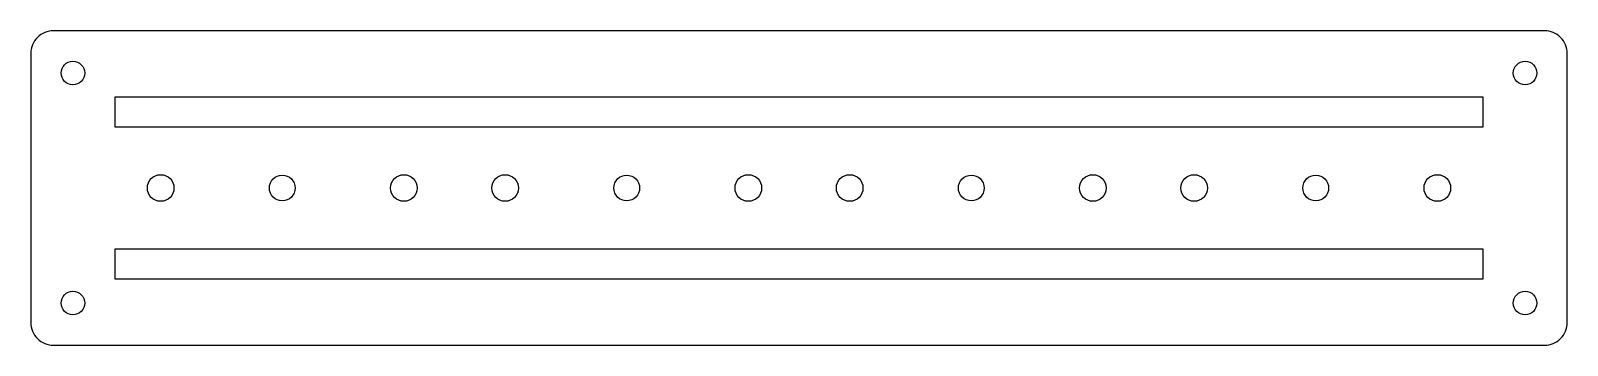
# Model space of a CAD drawing. Header units: millimetres. Extents: x -101 to 101, y -21 to 21.
import ezdxf

# ---------------------------------------------------------------- set-up
doc = ezdxf.new("R2010")
doc.units = ezdxf.units.MM

msp = doc.modelspace()

# ---------------------------------------------------------------- linework, layer by layer
msp.add_lwpolyline([(98.1, -20.67, 0.414214), (101.1, -17.67), (101.1, 17.68, 0.414214), (98.1, 20.68), (-98.1, 20.68, 0.414214), (-101.1, 17.68), (-101.1, -17.67, 0.414214), (-98.1, -20.67)], format="xyb", close=True)
for points in [[(90, 12), (90, 8), (-90, 8), (-90, 12)], [(90, -8), (90, -12), (-90, -12), (-90, -8)]]:
    msp.add_lwpolyline(points, close=True)
for centre, radius in [((-95.55, 15.12), 1.55), ((95.55, 15.12), 1.55), ((-84, 0), 1.75), ((-68, 0), 1.7), ((-52, 0), 1.75), ((-38.67, 0), 1.75), ((-22.67, 0), 1.7), ((-6.67, 0), 1.75), ((6.67, 0), 1.75), ((22.67, 0), 1.7), ((38.67, 0), 1.75), ((52, 0), 1.75), ((68, 0), 1.7), ((84, 0), 1.75), ((-95.55, -15.13), 1.55), ((95.55, -15.13), 1.55)]:
    msp.add_circle(centre, radius)

doc.saveas('drawing.dxf')
